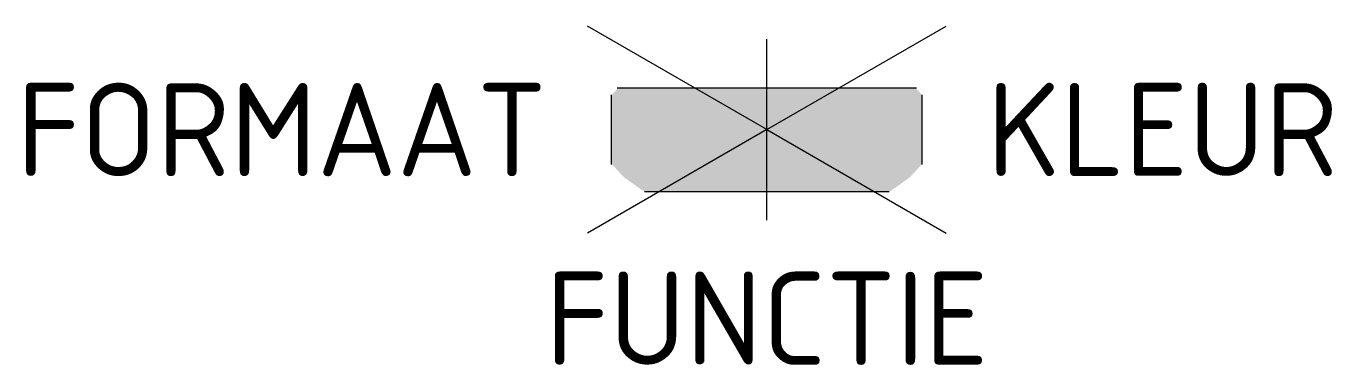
# Model space of a CAD drawing. Extents: x -14.3 to 10.9, y -4.5 to 2.
import ezdxf
from ezdxf.enums import TextEntityAlignment as Align

# ---------------------------------------------------------------- set-up
doc = ezdxf.new("R2010")
doc.units = 0
doc.styles.add('NLCS-ISO', font='NLCS-ISO.ttf')

msp = doc.modelspace()

# ---------------------------------------------------------------- hatches: boundary and pattern name
h = msp.add_hatch(color=254)
h.dxf.hatch_style = 1
h.paths.add_polyline_path([(-3, -0.665), (-2.763, -0.921), (-2.402, -1.179), (-2.357, -1.201), (0, -1.201), (0, 0.799), (-2.876, 0.799), (-3, 0.665)])
h.paths.add_polyline_path([(3, 0.665), (2.876, 0.799), (0, 0.799), (0, -1.201), (2.357, -1.201), (2.402, -1.179), (2.763, -0.921), (3, -0.665)])

# ---------------------------------------------------------------- linework, layer by layer
for p, q in [((0, 0), (-3.464, 2)), ((0, 0), (3.464, 2)), ((0, -1.75), (0, 1.75)), ((2.891, 0.799), (-2.891, 0.799)), ((-3, -0.673), (-3, 0.673)), ((3, -0.673), (3, 0.673)), ((0, 0), (-3.464, -2)), ((0, 0), (3.464, -2)), ((2.364, -1.201), (-2.364, -1.201))]:
    msp.add_line(p, q)

# ---------------------------------------------------------------- texts
at = {"style": 'NLCS-ISO'}
msp.add_attdef('FORMAAT', text='40x60', height=1.8, dxfattribs=at).set_placement((-4.25, 0), align=Align.MIDDLE_RIGHT)
msp.add_attdef('KLEUR', text='G', height=1.8, dxfattribs=at).set_placement((4.25, 0), align=Align.MIDDLE_LEFT)
at = {"style": 'NLCS-ISO', "flags": 1}
msp.add_attdef('FUNCTIE', text='', height=1.8, dxfattribs=at).set_placement((0, -2.75), align=Align.TOP_CENTER)

doc.saveas('drawing.dxf')
